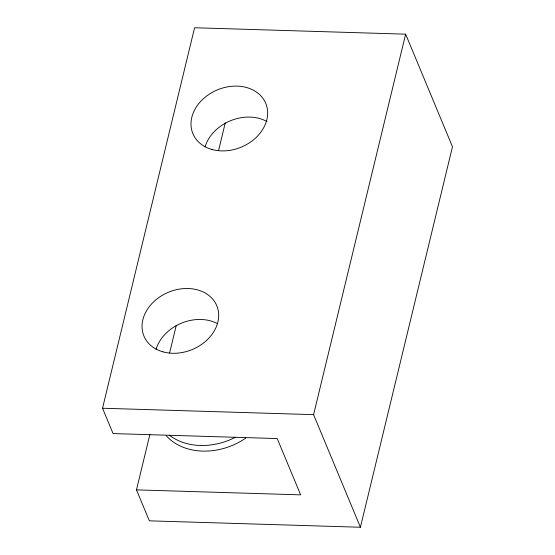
<?xml version="1.0" encoding="UTF-8"?>
<svg xmlns="http://www.w3.org/2000/svg" width="555" height="555" viewBox="0 0 555 555"><rect width="100%" height="100%" fill="white"/><g stroke="black" fill="none" stroke-linecap="round" stroke-linejoin="round"><path stroke-width="0.83" d="M136.481 489.871L300.637 494.859L277.229 438.561L113.067 433.573L102.529 408.237L194.583 27.75L405.643 34.167L452.471 146.763L360.417 527.25L149.357 520.833L136.481 489.871L149.892 434.426M169.601 352.952L176.31 325.237M218.573 150.544L225.275 122.821M360.417 527.25L313.596 414.654L405.643 34.167M102.529 408.237L313.596 414.654M205.086 146.804A39.461 31.018 -22.6 0 1 267.059 121.6M245.796 438.089A59.191 46.53 -22.6 0 1 166.202 435.668M235.382 437.285A59.191 46.53 -22.6 0 1 169.379 435.196M156.121 349.192A39.461 31.018 -22.6 0 1 217.4 323.607M212.045 149.496A39.461 31.018 -22.6 0 0 267.593 111.229A39.461 31.018 -22.6 0 0 208.326 94.808A39.461 31.018 -22.6 0 0 212.045 149.496M163.08 351.884A39.461 31.018 -22.6 0 0 218.628 313.624A39.461 31.018 -22.6 0 0 159.368 297.196A39.461 31.018 -22.6 0 0 163.08 351.884"/></g></svg>
